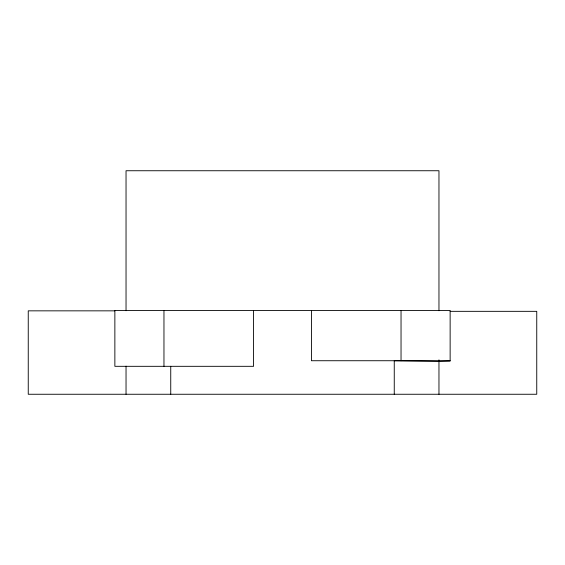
<?xml version="1.0" encoding="UTF-8"?>
<svg xmlns="http://www.w3.org/2000/svg" width="565" height="565" viewBox="0 0 565 565"><rect width="100%" height="100%" fill="white"/><g stroke="black" fill="none" stroke-linecap="round" stroke-linejoin="round"><path stroke-width="0.85" d="M114.85 310.842L28.25 310.842L28.25 394.257L536.75 394.257L536.75 311.336L450.15 311.336M450.136 360.731L311.428 360.731L311.428 310.439M438.963 310.736L438.963 170.743L126.037 170.743L126.037 310.736M438.963 359.856L438.963 394.257M401.037 310.439L401.037 360.731M394.257 394.257L394.257 360.731L438.963 361.381L450.136 361.056L450.136 310.439L114.864 310.439L114.864 366.318L253.572 366.318L253.572 310.439M170.743 366.318L170.743 394.257M163.963 310.439L163.963 366.318M126.037 366.162L126.037 394.257"/></g></svg>
